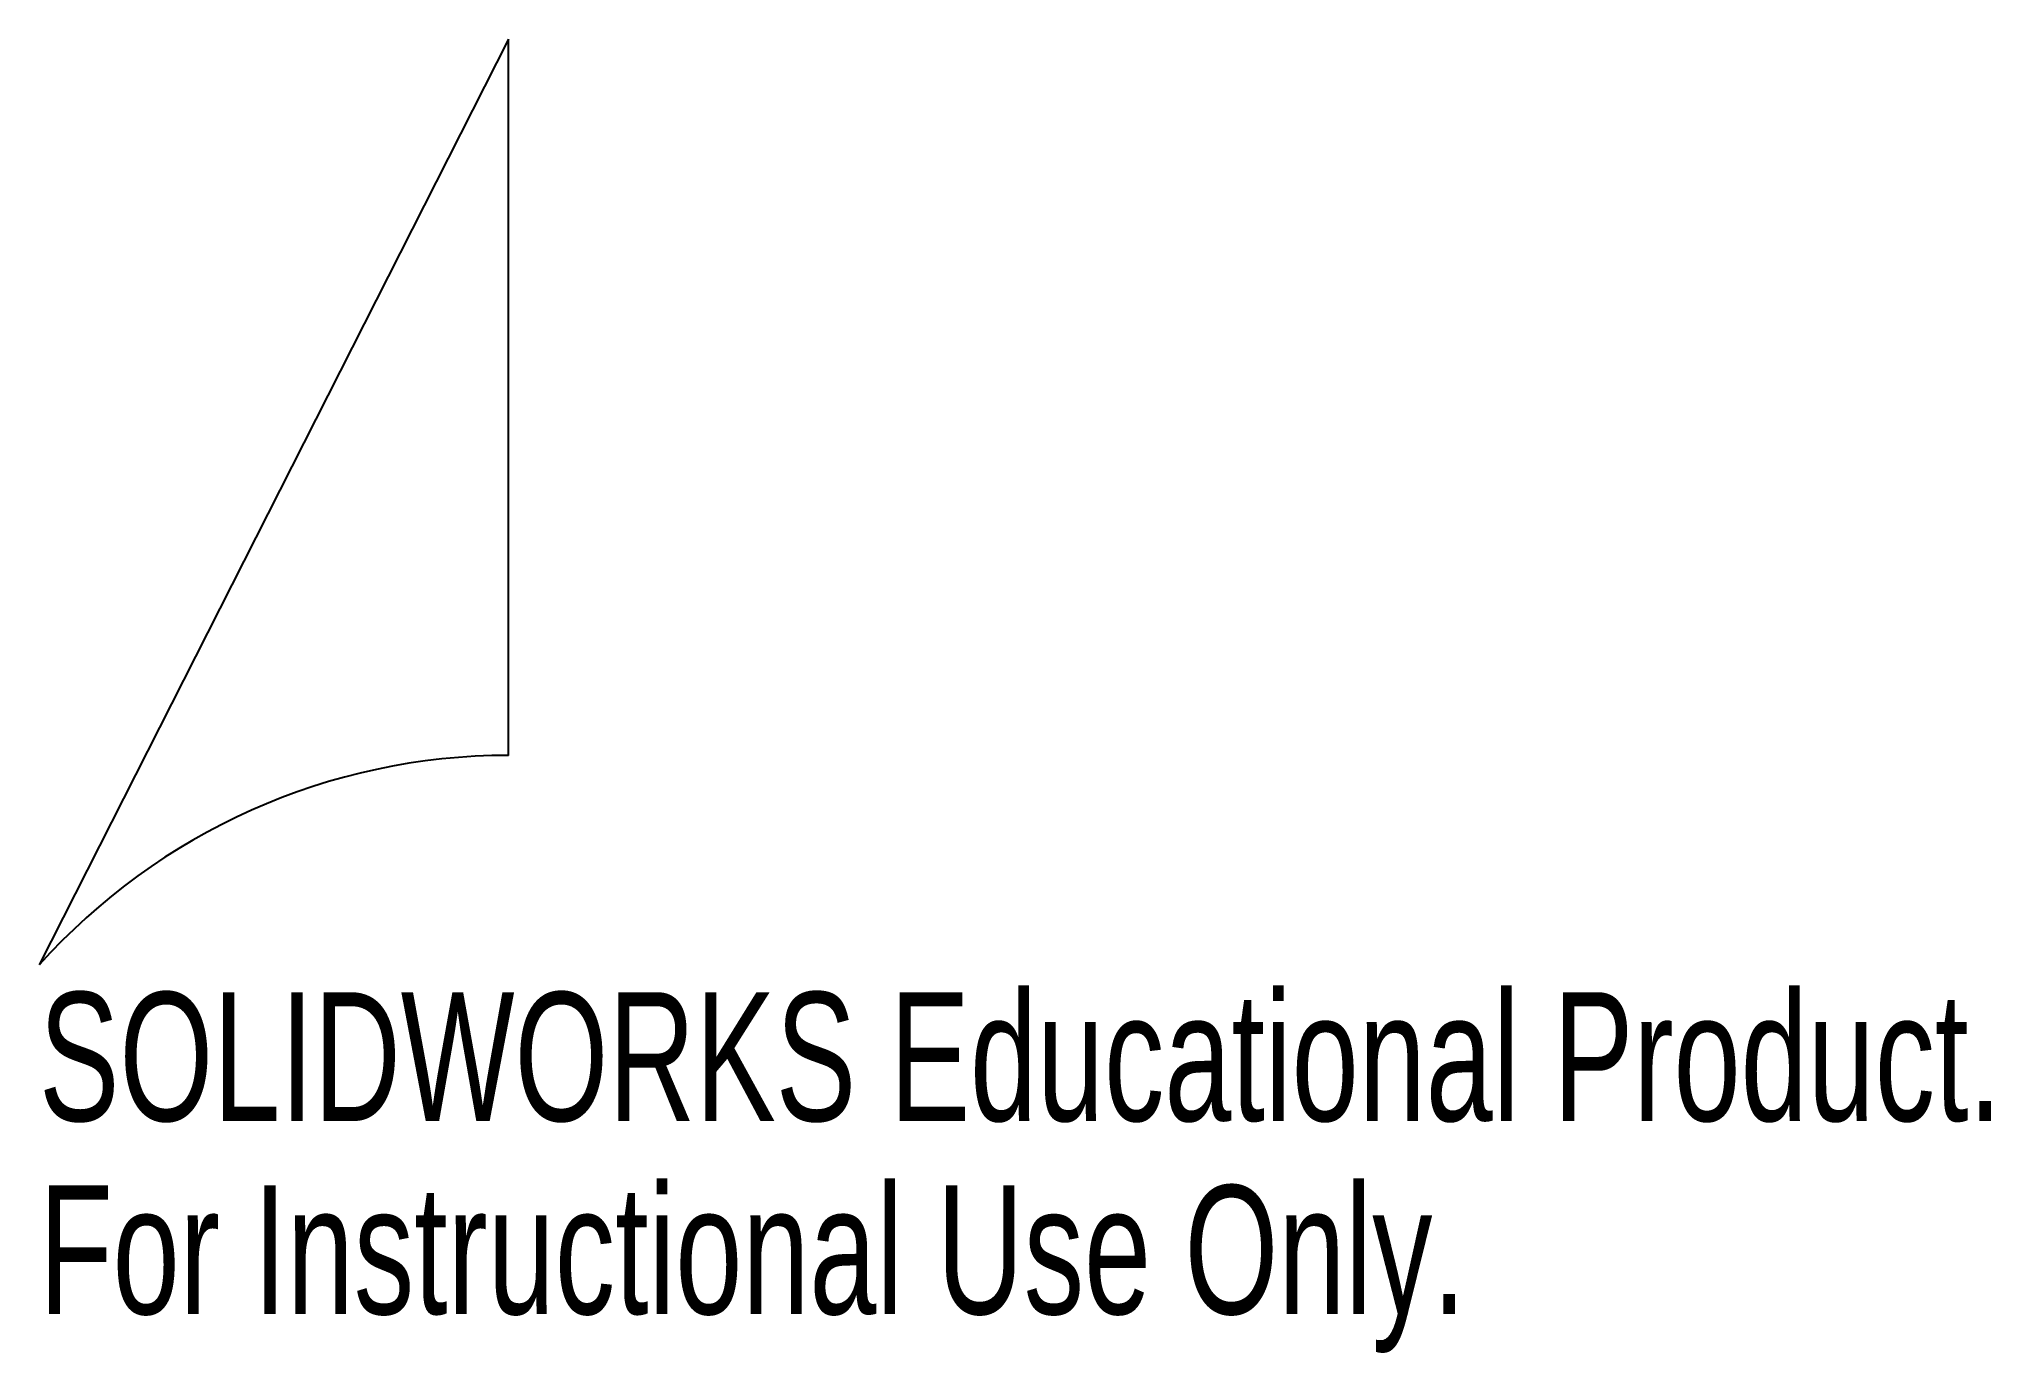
# Model space of a CAD drawing. Header units: inches. Extents: x -0.8 to 2.08, y -0.88 to 1.06.
import ezdxf

# ---------------------------------------------------------------- set-up
doc = ezdxf.new("R2010")
doc.units = ezdxf.units.IN
doc.header["$MEASUREMENT"] = 0
doc.styles.add('SLDTEXTSTYLE0', font='TXT', dxfattribs={"width": 0.7})

msp = doc.modelspace()

# ---------------------------------------------------------------- linework, layer by layer
at = {"color": 7, "linetype": 'Continuous', "lineweight": 25}
for p, q in [((-0.1111, 1.0586), (-0.8049, -0.3097)), ((-0.1111, 0), (-0.1111, 1.0586))]:
    msp.add_line(p, q, dxfattribs=at)
msp.add_arc((-0.1111, -0.9319), 0.9319, 90, 138.1129, dxfattribs=at)

# ---------------------------------------------------------------- texts
at = {"color": 7, "linetype": 'Continuous', "char_height": 0.1903, "attachment_point": 1, "style": 'SLDTEXTSTYLE0'}
for s, insert in [('SOLIDWORKS Educational Product.', (-0.8049, -0.3499)), ('For Instructional Use Only.', (-0.8049, -0.6353))]:
    msp.add_mtext(s, dxfattribs=dict(at, insert=insert))

doc.saveas('drawing.dxf')
